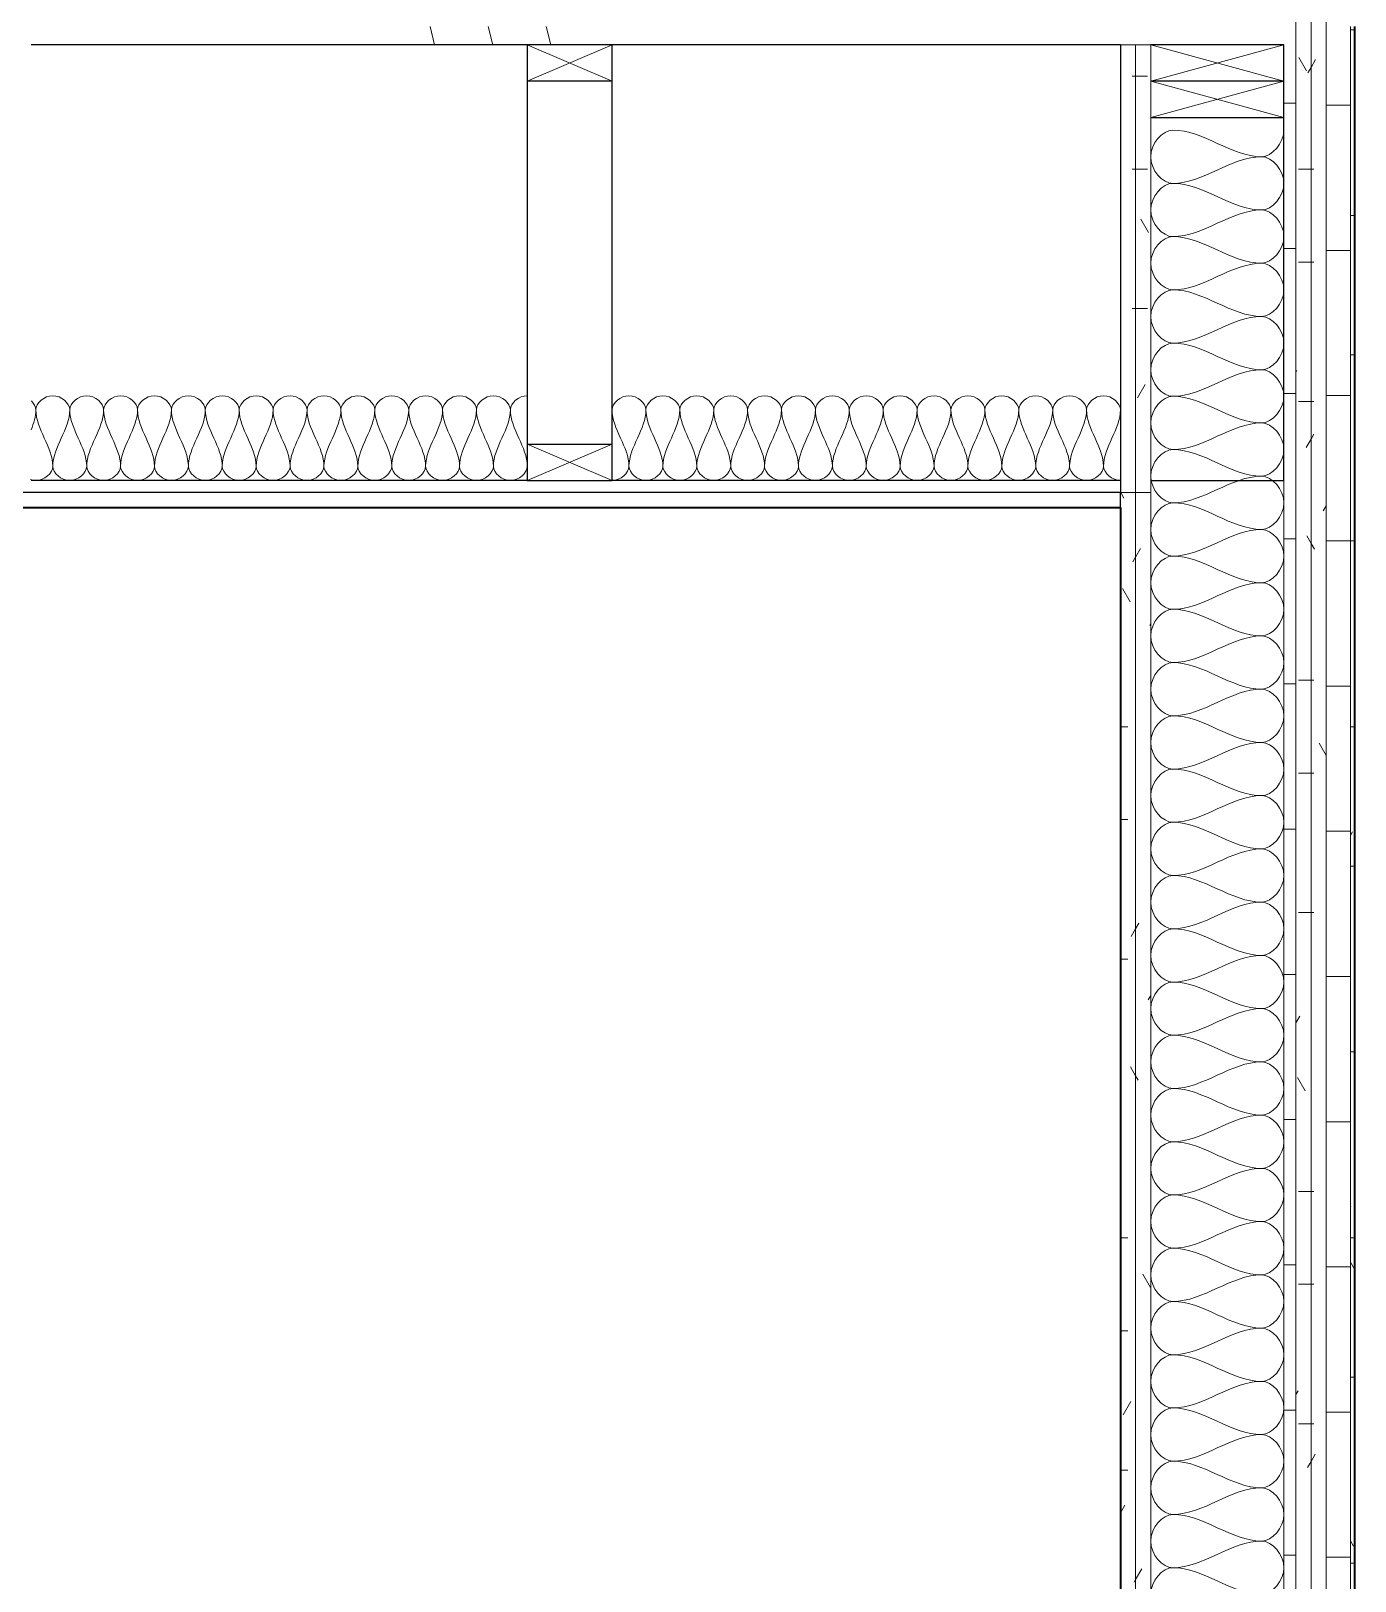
# Model space of a CAD drawing. Header units: inches. Extents: x 6 to 8416, y -388 to 6104.
# Drawn here: x 2957.2 to 3011.9, y 5539.5 to 5603.6 of the extents above; entities that cross this region are included whole.
import ezdxf

# ---------------------------------------------------------------- set-up
doc = ezdxf.new("R2010")
doc.units = ezdxf.units.IN
doc.header["$MEASUREMENT"] = 0
for name, color, linetype, lineweight in [('A-DETL', 90, 'Continuous', 13), ('A-DETL-GENF', 92, 'Continuous', 13), ('A-FLOR', 192, 'Continuous', 18), ('A-FLOR-MCUT', 51, 'Continuous', 25), ('A-FLOR-PATT', 8, 'Continuous', 35), ('A-WALL', 113, 'Continuous', 25), ('A-WALL-PATT', 111, 'Continuous', 35)]:
    doc.layers.add(name, color=color, linetype=linetype, lineweight=lineweight)
pattern_1 = [(0, (2876.84, 3038.5), (0, 60), [60, 0, 0, 0]), (284.036, (2917.643, 3050.5), (59.99915, -180.000494), [12.369, -235.017]), (284.036, (2915.243, 3050.5), (59.99915, -180.000494), [12.369, -235.017]), (284.036, (2912.843, 3050.5), (59.99915, -180.000494), [12.369, -235.017]), (284.036, (2881.643, 3062.5), (59.99915, -180.000494), [12.369, -235.017]), (284.036, (2879.243, 3062.5), (59.99915, -180.000494), [12.369, -235.017]), (284.036, (2876.843, 3062.5), (59.99915, -180.000494), [12.369, -235.017]), (284.036, (2899.643, 3074.5), (59.99915, -180.000494), [12.369, -235.017]), (284.036, (2897.243, 3074.5), (59.99915, -180.000494), [12.369, -235.017]), (284.036, (2894.843, 3074.5), (59.99915, -180.000494), [12.369, -235.017]), (284.036, (2917.643, 3086.5), (59.99915, -180.000494), [12.369, -235.017]), (284.036, (2915.243, 3086.5), (59.99915, -180.000494), [12.369, -235.017]), (284.036, (2912.843, 3086.5), (59.99915, -180.000494), [12.369, -235.017]), (284.036, (2881.643, 3098.5), (59.99915, -180.000494), [12.369, -235.017]), (284.036, (2879.243, 3098.5), (59.99915, -180.000494), [12.369, -235.017]), (284.036, (2876.843, 3098.5), (59.99915, -180.000494), [12.369, -235.017]), (0, (2876.84, 3044.5), (0, 60), [60, 0, 0, 0]), (0, (2876.84, 3050.5), (0, 60), [60, 0, 0, 0]), (0, (2876.84, 3056.5), (0, 60), [60, 0, 0, 0]), (0, (2876.84, 3062.5), (0, 60), [60, 0, 0, 0]), (0, (2876.84, 3068.5), (0, 60), [60, 0, 0, 0]), (0, (2876.84, 3074.5), (0, 60), [60, 0, 0, 0]), (0, (2876.84, 3080.5), (0, 60), [60, 0, 0, 0]), (0, (2876.84, 3086.5), (0, 60), [60, 0, 0, 0]), (0, (2876.84, 3092.5), (0, 60), [60, 0, 0, 0])]
pattern_2 = [(0, (2876.843, 3038.5), (7.68, 1.92), [0.6336, -5.126, 0.6336, -5.126, -30.72]), (0, (2876.843, 3038.5), (7.68, 1.92), [-11.52, 0.6336, -10.886, 0.6336, -5.126, -13.44]), (0, (2876.843, 3038.5), (7.68, 1.92), [-28.8, 0.6336, -3.206, 0.6336, -8.966]), (120, (2879.723, 3039.46), (-5.5027688, 5.6910751), [0.6336, -5.126, 0.6336, -5.126, -30.72]), (120, (2879.723, 3039.46), (-5.5027688, 5.6910751), [-11.52, 0.6336, -10.886, 0.6336, -5.126, -13.44]), (120, (2879.723, 3039.46), (-5.5027688, 5.6910751), [-28.8, 0.6336, -3.206, 0.6336, -8.966]), (240, (2880.683, 3043.3), (-2.1772312, -7.6110751), [0.6336, -5.126, 0.6336, -5.126, -30.72]), (240, (2880.683, 3043.3), (-2.1772312, -7.6110751), [-11.52, 0.6336, -10.886, 0.6336, -5.126, -13.44]), (240, (2880.683, 3043.3), (-2.1772312, -7.6110751), [-28.8, 0.6336, -3.206, 0.6336, -8.966])]
pattern_3 = [(0, (-102.132, 3038.5), (7.68, 1.92), [0.6336, -5.126, 0.6336, -5.126, -30.72]), (0, (-102.132, 3038.5), (7.68, 1.92), [-11.52, 0.6336, -10.886, 0.6336, -5.126, -13.44]), (0, (-102.132, 3038.5), (7.68, 1.92), [-28.8, 0.6336, -3.206, 0.6336, -8.966]), (120, (-99.252, 3039.46), (-5.5027688, 5.6910751), [0.6336, -5.126, 0.6336, -5.126, -30.72]), (120, (-99.252, 3039.46), (-5.5027688, 5.6910751), [-11.52, 0.6336, -10.886, 0.6336, -5.126, -13.44]), (120, (-99.252, 3039.46), (-5.5027688, 5.6910751), [-28.8, 0.6336, -3.206, 0.6336, -8.966]), (240, (-98.292, 3043.3), (-2.1772312, -7.6110751), [0.6336, -5.126, 0.6336, -5.126, -30.72]), (240, (-98.292, 3043.3), (-2.1772312, -7.6110751), [-11.52, 0.6336, -10.886, 0.6336, -5.126, -13.44]), (240, (-98.292, 3043.3), (-2.1772312, -7.6110751), [-28.8, 0.6336, -3.206, 0.6336, -8.966])]

# ---------------------------------------------------------------- blocks, each defined once
blk = doc.blocks.new('06 Nominal Cut Lumber-Section-AM1 - 2x6 Section-9014713-WALL SECTION - GARAGE')
at = {"layer": 'A-DETL-GENF', "lineweight": 25}
for p, q in [((29.939, 5475.125), (24.439, 5475.125)), ((29.939, 5473.625), (29.939, 5475.125))]:
    blk.add_line(p, q, dxfattribs=at)
at = {"layer": 'A-DETL-GENF'}
for p, q in [((24.439, 5475.125), (29.939, 5473.625)), ((24.439, 5473.625), (29.939, 5475.125))]:
    blk.add_line(p, q, dxfattribs=at)
blk = doc.blocks.new('06 Nominal Cut Lumber-Section-AM1 - 2x6 Section-16986702-WALL SECTION - GARAGE')
at = {"layer": 'A-DETL-GENF', "lineweight": 25}
for p, q in [((29.939, 5473.625), (24.439, 5473.625)), ((29.939, 5472.125), (29.939, 5473.625)), ((24.439, 5472.125), (29.939, 5472.125))]:
    blk.add_line(p, q, dxfattribs=at)
at = {"layer": 'A-DETL-GENF'}
for p, q in [((24.439, 5472.125), (29.939, 5473.625)), ((24.439, 5473.625), (29.939, 5472.125))]:
    blk.add_line(p, q, dxfattribs=at)
blk = doc.blocks.new('09 GypsumWallboardTypeX-Section-AM - 5_8_-V99-WALL SECTION - GARAGE')
at = {"layer": 'A-DETL-GENF'}
h = blk.add_hatch(dxfattribs=at)
h.set_pattern_fill('FP_39', color=256, style=0, pattern_type=2)
h.set_pattern_definition(pattern_3)
h.paths.add_polyline_path([(24.439, 5584.5), (24.439, 5603), (23.814, 5603), (23.814, 5584.5)])
for p, q in [((24.439, 5603), (23.814, 5603)), ((24.439, 5584.5), (24.439, 5603)), ((23.814, 5584.5), (24.439, 5584.5))]:
    blk.add_line(p, q, dxfattribs=at)
blk = doc.blocks.new('09 GypsumWallboardTypeX-Section-AM - 5_8_-V100-WALL SECTION - GARAGE')
at = {"layer": 'A-DETL-GENF'}
h = blk.add_hatch(dxfattribs=at)
h.set_pattern_fill('FP_39', color=256, style=0, pattern_type=2)
h.set_pattern_definition(pattern_3)
h.paths.add_polyline_path([(23.814, 5584.5), (23.814, 5603), (23.189, 5603), (23.189, 5584.5)])
at = {"layer": 'A-DETL-GENF', "lineweight": 25}
blk.add_line((23.189, 5603), (23.189, 5584.5), dxfattribs=at)
at = {"layer": 'A-DETL-GENF'}
for p, q in [((23.814, 5603), (23.189, 5603)), ((23.814, 5584.5), (23.814, 5603)), ((23.189, 5584.5), (23.814, 5584.5))]:
    blk.add_line(p, q, dxfattribs=at)
blk = doc.blocks.new('06 Nominal Cut Lumber-Section-AM1 - 2x4 Section-9046868-WALL SECTION - GARAGE')
at = {"layer": 'A-DETL-GENF', "lineweight": 25}
for p, q in [((2.189, 5475.125), (-1.311, 5475.125)), ((-1.311, 5475.125), (-1.311, 5473.625)), ((2.189, 5473.625), (2.189, 5475.125))]:
    blk.add_line(p, q, dxfattribs=at)
at = {"layer": 'A-DETL-GENF'}
for p, q in [((-1.311, 5473.625), (2.189, 5475.125)), ((-1.311, 5475.125), (2.189, 5473.625))]:
    blk.add_line(p, q, dxfattribs=at)
blk = doc.blocks.new('06 Nominal Cut Lumber-Section-AM1 - 2x4 Section-V98-WALL SECTION - GARAGE')
at = {"layer": 'A-DETL-GENF', "lineweight": 25}
for p, q in [((-1.311, 5458.625), (-1.311, 5457.125)), ((2.189, 5457.125), (2.189, 5458.625)), ((-1.311, 5457.125), (2.189, 5457.125))]:
    blk.add_line(p, q, dxfattribs=at)
at = {"layer": 'A-DETL-GENF'}
for p, q in [((-1.311, 5457.125), (2.189, 5458.625)), ((-1.311, 5458.625), (2.189, 5457.125))]:
    blk.add_line(p, q, dxfattribs=at)
blk = doc.blocks.new('06 Nominal Cut Lumber-Top-AM - 4_ W-20150248-WALL SECTION - GARAGE')
at = {"layer": 'A-DETL-GENF', "lineweight": 25}
for p, q in [((2.189, 5473.625), (-1.311, 5473.625)), ((-1.311, 5473.625), (-1.311, 5458.625)), ((2.189, 5458.625), (2.189, 5473.625)), ((-1.311, 5458.625), (2.189, 5458.625))]:
    blk.add_line(p, q, dxfattribs=at)

msp = doc.modelspace()

# ---------------------------------------------------------------- hatches: boundary and pattern name
at = {"layer": 'A-FLOR-PATT', "lineweight": 13}
h = msp.add_hatch(dxfattribs=at)
h.set_pattern_fill('FP_37', color=256, style=0, pattern_type=2)
h.set_pattern_definition(pattern_1)
h.paths.add_polyline_path([(3008.91421903, 5603), (3008.91421903, 5603.75), (2720.90221903, 5603.75), (2720.90221903, 5603), (3004.57021903, 5603)])
at = {"layer": 'A-WALL-PATT', "lineweight": 13}
h = msp.add_hatch(dxfattribs=at)
h.set_pattern_fill('FP_37', color=256, style=0, pattern_type=2)
h.set_pattern_definition(pattern_1)
h.paths.add_polyline_path([(3009.41421903, 5475.875), (3009.41421903, 5603.75), (3008.91421903, 5603.75), (3008.91421903, 5475.875)])
h = msp.add_hatch(dxfattribs=at)
h.set_pattern_fill('FP_39', color=256, style=0, pattern_type=2)
h.set_pattern_definition(pattern_2)
h.paths.add_polyline_path([(3009.41421903, 5475.875), (3010.03921903, 5475.875), (3010.03921903, 5603.75), (3009.41421903, 5603.75), (3009.41421903, 5540.396)])
h = msp.add_hatch(dxfattribs=at)
h.set_pattern_fill('FP_39', color=256, style=0, pattern_type=2)
h.set_pattern_definition(pattern_2)
h.paths.add_polyline_path([(3010.03921903, 5475.875), (3010.66421903, 5475.875), (3010.66421903, 5603.75), (3010.03921903, 5603.75), (3010.03921903, 5540.396)])
h = msp.add_hatch(dxfattribs=at)
h.set_pattern_fill('FP_36', color=256, style=0, pattern_type=2)
h.set_pattern_definition([(0, (2876.843, 3038.5), (0, 6), []), (90, (2876.843, 3038.5), (-6, 4e-16), [])])
h.paths.add_polyline_path([(3010.85171903, 5475.875), (3010.85171903, 5476.625), (3011.66421903, 5476.625), (3011.66421903, 5603.75), (3010.66421903, 5603.75), (3010.66421903, 5475.875)])
h = msp.add_hatch(dxfattribs=at)
h.set_pattern_fill('FP_39', color=256, style=0, pattern_type=2)
h.set_pattern_definition(pattern_2)
h.paths.add_polyline_path([(3011.66421903, 5476.625), (3011.85171903, 5476.625), (3011.85171903, 5603.75), (3011.66421903, 5603.75), (3011.66421903, 5540.396)])
h = msp.add_hatch(dxfattribs=at)
h.set_pattern_fill('FP_39', color=256, style=0, pattern_type=2)
h.set_pattern_definition(pattern_2)
h.paths.add_polyline_path([(3002.16421903, 5476.875), (3002.78921903, 5476.875), (3002.78921903, 5584.5), (3002.16421903, 5584.5), (3002.16421903, 5540.396)])
h = msp.add_hatch(dxfattribs=at)
h.set_pattern_fill('FP_39', color=256, style=0, pattern_type=2)
h.set_pattern_definition(pattern_2)
h.paths.add_polyline_path([(3002.78921903, 5476.125), (3003.41421903, 5476.125), (3003.41421903, 5584.5), (3002.78921903, 5584.5), (3002.78921903, 5476.875)])

# ---------------------------------------------------------------- linework, layer by layer
at = {"layer": 'A-DETL'}
for points in [[(3004.3308857, 5597.275), (3003.89876488, 5597.275), (3002.92967317, 5598.375), (3003.89876488, 5599.475), (3004.3308857, 5599.475)], [(3004.3308857, 5599.475), (3005.59072353, 5599.475), (3006.73771453, 5598.375), (3007.99755236, 5598.375)], [(3007.99755236, 5598.375), (3008.42967317, 5598.375), (3008.91421903, 5598.95645503), (3008.91421903, 5599.475)], [(3007.99755236, 5598.375), (3006.73771453, 5598.375), (3005.59072353, 5597.275), (3004.3308857, 5597.275)], [(3007.99755236, 5596.175), (3008.42967317, 5596.175), (3009.39876488, 5597.275), (3008.42967317, 5598.375), (3007.99755236, 5598.375)], [(3004.3308857, 5595.075), (3003.89876488, 5595.075), (3002.92967317, 5596.175), (3003.89876488, 5597.275), (3004.3308857, 5597.275)], [(3004.3308857, 5597.275), (3005.59072353, 5597.275), (3006.73771453, 5596.175), (3007.99755236, 5596.175)], [(3007.99755236, 5596.175), (3006.73771453, 5596.175), (3005.59072353, 5595.075), (3004.3308857, 5595.075)], [(3007.99755236, 5593.975), (3008.42967317, 5593.975), (3009.39876488, 5595.075), (3008.42967317, 5596.175), (3007.99755236, 5596.175)], [(3004.3308857, 5592.875), (3003.89876488, 5592.875), (3002.92967317, 5593.975), (3003.89876488, 5595.075), (3004.3308857, 5595.075)], [(3004.3308857, 5595.075), (3005.59072353, 5595.075), (3006.73771453, 5593.975), (3007.99755236, 5593.975)], [(3007.99755236, 5593.975), (3006.73771453, 5593.975), (3005.59072353, 5592.875), (3004.3308857, 5592.875)], [(3007.99755236, 5591.775), (3008.42967317, 5591.775), (3009.39876488, 5592.875), (3008.42967317, 5593.975), (3007.99755236, 5593.975)], [(3004.3308857, 5590.675), (3003.89876488, 5590.675), (3002.92967317, 5591.775), (3003.89876488, 5592.875), (3004.3308857, 5592.875)], [(3004.3308857, 5592.875), (3005.59072353, 5592.875), (3006.73771453, 5591.775), (3007.99755236, 5591.775)], [(3007.99755236, 5591.775), (3006.73771453, 5591.775), (3005.59072353, 5590.675), (3004.3308857, 5590.675)], [(3007.99755236, 5589.575), (3008.42967317, 5589.575), (3009.39876488, 5590.675), (3008.42967317, 5591.775), (3007.99755236, 5591.775)], [(3004.3308857, 5588.475), (3003.89876488, 5588.475), (3002.92967317, 5589.575), (3003.89876488, 5590.675), (3004.3308857, 5590.675)], [(3004.3308857, 5590.675), (3005.59072353, 5590.675), (3006.73771453, 5589.575), (3007.99755236, 5589.575)], [(3007.99755236, 5589.575), (3006.73771453, 5589.575), (3005.59072353, 5588.475), (3004.3308857, 5588.475)], [(3007.99755236, 5587.375), (3008.42967317, 5587.375), (3009.39876488, 5588.475), (3008.42967317, 5589.575), (3007.99755236, 5589.575)], [(2957.36421903, 5587.91666667), (2957.36421903, 5588.04237454), (2957.29107617, 5588.17505426), (2957.17822719, 5588.28206119)], [(2958.76421903, 5587.91666667), (2958.76421903, 5588.19165264), (2958.06421903, 5588.80834736), (2957.36421903, 5588.19165264), (2957.36421903, 5587.91666667)], [(2960.16421903, 5587.91666667), (2960.16421903, 5588.19165264), (2959.46421903, 5588.80834736), (2958.76421903, 5588.19165264), (2958.76421903, 5587.91666667)], [(2961.56421903, 5587.91666667), (2961.56421903, 5588.19165264), (2960.86421903, 5588.80834736), (2960.16421903, 5588.19165264), (2960.16421903, 5587.91666667)], [(2962.96421903, 5587.91666667), (2962.96421903, 5588.19165264), (2962.26421903, 5588.80834736), (2961.56421903, 5588.19165264), (2961.56421903, 5587.91666667)], [(2964.36421903, 5587.91666667), (2964.36421903, 5588.19165264), (2963.66421903, 5588.80834736), (2962.96421903, 5588.19165264), (2962.96421903, 5587.91666667)], [(2965.76421903, 5587.91666667), (2965.76421903, 5588.19165264), (2965.06421903, 5588.80834736), (2964.36421903, 5588.19165264), (2964.36421903, 5587.91666667)], [(2967.16421903, 5587.91666667), (2967.16421903, 5588.19165264), (2966.46421903, 5588.80834736), (2965.76421903, 5588.19165264), (2965.76421903, 5587.91666667)], [(2968.56421903, 5587.91666667), (2968.56421903, 5588.19165264), (2967.86421903, 5588.80834736), (2967.16421903, 5588.19165264), (2967.16421903, 5587.91666667)], [(2969.96421903, 5587.91666667), (2969.96421903, 5588.19165264), (2969.26421903, 5588.80834736), (2968.56421903, 5588.19165264), (2968.56421903, 5587.91666667)], [(2971.36421903, 5587.91666667), (2971.36421903, 5588.19165264), (2970.66421903, 5588.80834736), (2969.96421903, 5588.19165264), (2969.96421903, 5587.91666667)], [(2972.76421903, 5587.91666667), (2972.76421903, 5588.19165264), (2972.06421903, 5588.80834736), (2971.36421903, 5588.19165264), (2971.36421903, 5587.91666667)], [(2974.16421903, 5587.91666667), (2974.16421903, 5588.19165264), (2973.46421903, 5588.80834736), (2972.76421903, 5588.19165264), (2972.76421903, 5587.91666667)], [(2975.56421903, 5587.91666667), (2975.56421903, 5588.19165264), (2974.86421903, 5588.80834736), (2974.16421903, 5588.19165264), (2974.16421903, 5587.91666667)], [(2976.96421903, 5587.91666667), (2976.96421903, 5588.19165264), (2976.26421903, 5588.80834736), (2975.56421903, 5588.19165264), (2975.56421903, 5587.91666667)], [(2977.66421903, 5588.5), (2977.31421903, 5588.5), (2976.96421903, 5588.19165264), (2976.96421903, 5587.91666667)], [(2982.56421903, 5587.91666667), (2982.56421903, 5588.19165264), (2981.86421903, 5588.80834736), (2981.16421903, 5588.19165264), (2981.16421903, 5587.91666667)], [(2983.96421903, 5587.91666667), (2983.96421903, 5588.19165264), (2983.26421903, 5588.80834736), (2982.56421903, 5588.19165264), (2982.56421903, 5587.91666667)], [(2985.36421903, 5587.91666667), (2985.36421903, 5588.19165264), (2984.66421903, 5588.80834736), (2983.96421903, 5588.19165264), (2983.96421903, 5587.91666667)], [(2986.76421903, 5587.91666667), (2986.76421903, 5588.19165264), (2986.06421903, 5588.80834736), (2985.36421903, 5588.19165264), (2985.36421903, 5587.91666667)], [(2988.16421903, 5587.91666667), (2988.16421903, 5588.19165264), (2987.46421903, 5588.80834736), (2986.76421903, 5588.19165264), (2986.76421903, 5587.91666667)], [(2989.56421903, 5587.91666667), (2989.56421903, 5588.19165264), (2988.86421903, 5588.80834736), (2988.16421903, 5588.19165264), (2988.16421903, 5587.91666667)], [(2990.96421903, 5587.91666667), (2990.96421903, 5588.19165264), (2990.26421903, 5588.80834736), (2989.56421903, 5588.19165264), (2989.56421903, 5587.91666667)], [(2992.36421903, 5587.91666667), (2992.36421903, 5588.19165264), (2991.66421903, 5588.80834736), (2990.96421903, 5588.19165264), (2990.96421903, 5587.91666667)], [(2993.76421903, 5587.91666667), (2993.76421903, 5588.19165264), (2993.06421903, 5588.80834736), (2992.36421903, 5588.19165264), (2992.36421903, 5587.91666667)], [(2995.16421903, 5587.91666667), (2995.16421903, 5588.19165264), (2994.46421903, 5588.80834736), (2993.76421903, 5588.19165264), (2993.76421903, 5587.91666667)], [(2996.56421903, 5587.91666667), (2996.56421903, 5588.19165264), (2995.86421903, 5588.80834736), (2995.16421903, 5588.19165264), (2995.16421903, 5587.91666667)], [(2997.96421903, 5587.91666667), (2997.96421903, 5588.19165264), (2997.26421903, 5588.80834736), (2996.56421903, 5588.19165264), (2996.56421903, 5587.91666667)], [(2999.36421903, 5587.91666667), (2999.36421903, 5588.19165264), (2998.66421903, 5588.80834736), (2997.96421903, 5588.19165264), (2997.96421903, 5587.91666667)], [(3000.76421903, 5587.91666667), (3000.76421903, 5588.19165264), (3000.06421903, 5588.80834736), (2999.36421903, 5588.19165264), (2999.36421903, 5587.91666667)], [(3002.16421903, 5587.91666667), (3002.16421903, 5588.19165264), (3001.46421903, 5588.80834736), (3000.76421903, 5588.19165264), (3000.76421903, 5587.91666667)], [(3004.3308857, 5586.275), (3003.89876488, 5586.275), (3002.92967317, 5587.375), (3003.89876488, 5588.475), (3004.3308857, 5588.475)], [(3004.3308857, 5588.475), (3005.59072353, 5588.475), (3006.73771453, 5587.375), (3007.99755236, 5587.375)], [(2957.16541732, 5587.09129608), (2957.27765943, 5587.36170314), (2957.36421903, 5587.63474491), (2957.36421903, 5587.91666667)], [(2957.36421903, 5587.91666667), (2957.36421903, 5587.11495168), (2958.06421903, 5586.38504832), (2958.06421903, 5585.58333333)], [(2958.06421903, 5585.58333333), (2958.06421903, 5586.38504832), (2958.76421903, 5587.11495168), (2958.76421903, 5587.91666667)], [(2958.76421903, 5587.91666667), (2958.76421903, 5587.11495168), (2959.46421903, 5586.38504832), (2959.46421903, 5585.58333333)], [(2959.46421903, 5585.58333333), (2959.46421903, 5586.38504832), (2960.16421903, 5587.11495168), (2960.16421903, 5587.91666667)], [(2960.16421903, 5587.91666667), (2960.16421903, 5587.11495168), (2960.86421903, 5586.38504832), (2960.86421903, 5585.58333333)], [(2960.86421903, 5585.58333333), (2960.86421903, 5586.38504832), (2961.56421903, 5587.11495168), (2961.56421903, 5587.91666667)], [(2961.56421903, 5587.91666667), (2961.56421903, 5587.11495168), (2962.26421903, 5586.38504832), (2962.26421903, 5585.58333333)], [(2962.26421903, 5585.58333333), (2962.26421903, 5586.38504832), (2962.96421903, 5587.11495168), (2962.96421903, 5587.91666667)], [(2962.96421903, 5587.91666667), (2962.96421903, 5587.11495168), (2963.66421903, 5586.38504832), (2963.66421903, 5585.58333333)], [(2963.66421903, 5585.58333333), (2963.66421903, 5586.38504832), (2964.36421903, 5587.11495168), (2964.36421903, 5587.91666667)], [(2964.36421903, 5587.91666667), (2964.36421903, 5587.11495168), (2965.06421903, 5586.38504832), (2965.06421903, 5585.58333333)], [(2965.06421903, 5585.58333333), (2965.06421903, 5586.38504832), (2965.76421903, 5587.11495168), (2965.76421903, 5587.91666667)], [(2965.76421903, 5587.91666667), (2965.76421903, 5587.11495168), (2966.46421903, 5586.38504832), (2966.46421903, 5585.58333333)], [(2966.46421903, 5585.58333333), (2966.46421903, 5586.38504832), (2967.16421903, 5587.11495168), (2967.16421903, 5587.91666667)], [(2967.16421903, 5587.91666667), (2967.16421903, 5587.11495168), (2967.86421903, 5586.38504832), (2967.86421903, 5585.58333333)], [(2967.86421903, 5585.58333333), (2967.86421903, 5586.38504832), (2968.56421903, 5587.11495168), (2968.56421903, 5587.91666667)], [(2968.56421903, 5587.91666667), (2968.56421903, 5587.11495168), (2969.26421903, 5586.38504832), (2969.26421903, 5585.58333333)], [(2969.26421903, 5585.58333333), (2969.26421903, 5586.38504832), (2969.96421903, 5587.11495168), (2969.96421903, 5587.91666667)], [(2969.96421903, 5587.91666667), (2969.96421903, 5587.11495168), (2970.66421903, 5586.38504832), (2970.66421903, 5585.58333333)], [(2970.66421903, 5585.58333333), (2970.66421903, 5586.38504832), (2971.36421903, 5587.11495168), (2971.36421903, 5587.91666667)], [(2971.36421903, 5587.91666667), (2971.36421903, 5587.11495168), (2972.06421903, 5586.38504832), (2972.06421903, 5585.58333333)], [(2972.06421903, 5585.58333333), (2972.06421903, 5586.38504832), (2972.76421903, 5587.11495168), (2972.76421903, 5587.91666667)], [(2972.76421903, 5587.91666667), (2972.76421903, 5587.11495168), (2973.46421903, 5586.38504832), (2973.46421903, 5585.58333333)], [(2973.46421903, 5585.58333333), (2973.46421903, 5586.38504832), (2974.16421903, 5587.11495168), (2974.16421903, 5587.91666667)], [(2974.16421903, 5587.91666667), (2974.16421903, 5587.11495168), (2974.86421903, 5586.38504832), (2974.86421903, 5585.58333333)], [(2974.86421903, 5585.58333333), (2974.86421903, 5586.38504832), (2975.56421903, 5587.11495168), (2975.56421903, 5587.91666667)], [(2975.56421903, 5587.91666667), (2975.56421903, 5587.11495168), (2976.26421903, 5586.38504832), (2976.26421903, 5585.58333333)], [(2976.26421903, 5585.58333333), (2976.26421903, 5586.38504832), (2976.96421903, 5587.11495168), (2976.96421903, 5587.91666667)], [(2976.96421903, 5587.91666667), (2976.96421903, 5587.11495168), (2977.66421903, 5586.38504832), (2977.66421903, 5585.58333333)], [(2981.16421903, 5587.91666667), (2981.16421903, 5587.11495168), (2981.86421903, 5586.38504832), (2981.86421903, 5585.58333333)], [(2981.86421903, 5585.58333333), (2981.86421903, 5586.38504832), (2982.56421903, 5587.11495168), (2982.56421903, 5587.91666667)], [(2982.56421903, 5587.91666667), (2982.56421903, 5587.11495168), (2983.26421903, 5586.38504832), (2983.26421903, 5585.58333333)], [(2983.26421903, 5585.58333333), (2983.26421903, 5586.38504832), (2983.96421903, 5587.11495168), (2983.96421903, 5587.91666667)], [(2983.96421903, 5587.91666667), (2983.96421903, 5587.11495168), (2984.66421903, 5586.38504832), (2984.66421903, 5585.58333333)], [(2984.66421903, 5585.58333333), (2984.66421903, 5586.38504832), (2985.36421903, 5587.11495168), (2985.36421903, 5587.91666667)], [(2985.36421903, 5587.91666667), (2985.36421903, 5587.11495168), (2986.06421903, 5586.38504832), (2986.06421903, 5585.58333333)], [(2986.06421903, 5585.58333333), (2986.06421903, 5586.38504832), (2986.76421903, 5587.11495168), (2986.76421903, 5587.91666667)], [(2986.76421903, 5587.91666667), (2986.76421903, 5587.11495168), (2987.46421903, 5586.38504832), (2987.46421903, 5585.58333333)], [(2987.46421903, 5585.58333333), (2987.46421903, 5586.38504832), (2988.16421903, 5587.11495168), (2988.16421903, 5587.91666667)], [(2988.16421903, 5587.91666667), (2988.16421903, 5587.11495168), (2988.86421903, 5586.38504832), (2988.86421903, 5585.58333333)], [(2988.86421903, 5585.58333333), (2988.86421903, 5586.38504832), (2989.56421903, 5587.11495168), (2989.56421903, 5587.91666667)], [(2989.56421903, 5587.91666667), (2989.56421903, 5587.11495168), (2990.26421903, 5586.38504832), (2990.26421903, 5585.58333333)], [(2990.26421903, 5585.58333333), (2990.26421903, 5586.38504832), (2990.96421903, 5587.11495168), (2990.96421903, 5587.91666667)], [(2990.96421903, 5587.91666667), (2990.96421903, 5587.11495168), (2991.66421903, 5586.38504832), (2991.66421903, 5585.58333333)], [(2991.66421903, 5585.58333333), (2991.66421903, 5586.38504832), (2992.36421903, 5587.11495168), (2992.36421903, 5587.91666667)], [(2992.36421903, 5587.91666667), (2992.36421903, 5587.11495168), (2993.06421903, 5586.38504832), (2993.06421903, 5585.58333333)], [(2993.06421903, 5585.58333333), (2993.06421903, 5586.38504832), (2993.76421903, 5587.11495168), (2993.76421903, 5587.91666667)], [(2993.76421903, 5587.91666667), (2993.76421903, 5587.11495168), (2994.46421903, 5586.38504832), (2994.46421903, 5585.58333333)], [(2994.46421903, 5585.58333333), (2994.46421903, 5586.38504832), (2995.16421903, 5587.11495168), (2995.16421903, 5587.91666667)], [(2995.16421903, 5587.91666667), (2995.16421903, 5587.11495168), (2995.86421903, 5586.38504832), (2995.86421903, 5585.58333333)], [(2995.86421903, 5585.58333333), (2995.86421903, 5586.38504832), (2996.56421903, 5587.11495168), (2996.56421903, 5587.91666667)], [(2996.56421903, 5587.91666667), (2996.56421903, 5587.11495168), (2997.26421903, 5586.38504832), (2997.26421903, 5585.58333333)], [(2997.26421903, 5585.58333333), (2997.26421903, 5586.38504832), (2997.96421903, 5587.11495168), (2997.96421903, 5587.91666667)], [(2997.96421903, 5587.91666667), (2997.96421903, 5587.11495168), (2998.66421903, 5586.38504832), (2998.66421903, 5585.58333333)], [(2998.66421903, 5585.58333333), (2998.66421903, 5586.38504832), (2999.36421903, 5587.11495168), (2999.36421903, 5587.91666667)], [(2999.36421903, 5587.91666667), (2999.36421903, 5587.11495168), (3000.06421903, 5586.38504832), (3000.06421903, 5585.58333333)], [(3000.06421903, 5585.58333333), (3000.06421903, 5586.38504832), (3000.76421903, 5587.11495168), (3000.76421903, 5587.91666667)], [(3000.76421903, 5587.91666667), (3000.76421903, 5587.11495168), (3001.46421903, 5586.38504832), (3001.46421903, 5585.58333333)], [(3001.46421903, 5585.58333333), (3001.46421903, 5586.38504832), (3002.16421903, 5587.11495168), (3002.16421903, 5587.91666667)], [(3007.99755236, 5587.375), (3006.73771453, 5587.375), (3005.59072353, 5586.275), (3004.3308857, 5586.275)], [(3007.99755236, 5585.175), (3008.42967317, 5585.175), (3009.39876488, 5586.275), (3008.42967317, 5587.375), (3007.99755236, 5587.375)], [(3004.3308857, 5584.075), (3003.89876488, 5584.075), (3002.92967317, 5585.175), (3003.89876488, 5586.275), (3004.3308857, 5586.275)], [(3004.3308857, 5586.275), (3005.59072353, 5586.275), (3006.73771453, 5585.175), (3007.99755236, 5585.175)], [(2959.46421903, 5585.58333333), (2959.46421903, 5585.30834736), (2958.76421903, 5584.69165264), (2958.06421903, 5585.30834736), (2958.06421903, 5585.58333333)], [(2960.86421903, 5585.58333333), (2960.86421903, 5585.30834736), (2960.16421903, 5584.69165264), (2959.46421903, 5585.30834736), (2959.46421903, 5585.58333333)], [(2962.26421903, 5585.58333333), (2962.26421903, 5585.30834736), (2961.56421903, 5584.69165264), (2960.86421903, 5585.30834736), (2960.86421903, 5585.58333333)], [(2963.66421903, 5585.58333333), (2963.66421903, 5585.30834736), (2962.96421903, 5584.69165264), (2962.26421903, 5585.30834736), (2962.26421903, 5585.58333333)], [(2965.06421903, 5585.58333333), (2965.06421903, 5585.30834736), (2964.36421903, 5584.69165264), (2963.66421903, 5585.30834736), (2963.66421903, 5585.58333333)], [(2966.46421903, 5585.58333333), (2966.46421903, 5585.30834736), (2965.76421903, 5584.69165264), (2965.06421903, 5585.30834736), (2965.06421903, 5585.58333333)], [(2967.86421903, 5585.58333333), (2967.86421903, 5585.30834736), (2967.16421903, 5584.69165264), (2966.46421903, 5585.30834736), (2966.46421903, 5585.58333333)], [(2969.26421903, 5585.58333333), (2969.26421903, 5585.30834736), (2968.56421903, 5584.69165264), (2967.86421903, 5585.30834736), (2967.86421903, 5585.58333333)], [(2970.66421903, 5585.58333333), (2970.66421903, 5585.30834736), (2969.96421903, 5584.69165264), (2969.26421903, 5585.30834736), (2969.26421903, 5585.58333333)], [(2972.06421903, 5585.58333333), (2972.06421903, 5585.30834736), (2971.36421903, 5584.69165264), (2970.66421903, 5585.30834736), (2970.66421903, 5585.58333333)], [(2973.46421903, 5585.58333333), (2973.46421903, 5585.30834736), (2972.76421903, 5584.69165264), (2972.06421903, 5585.30834736), (2972.06421903, 5585.58333333)], [(2974.86421903, 5585.58333333), (2974.86421903, 5585.30834736), (2974.16421903, 5584.69165264), (2973.46421903, 5585.30834736), (2973.46421903, 5585.58333333)], [(2976.26421903, 5585.58333333), (2976.26421903, 5585.30834736), (2975.56421903, 5584.69165264), (2974.86421903, 5585.30834736), (2974.86421903, 5585.58333333)], [(2977.66421903, 5585.58333333), (2977.66421903, 5585.30834736), (2976.96421903, 5584.69165264), (2976.26421903, 5585.30834736), (2976.26421903, 5585.58333333)], [(2981.86421903, 5585.58333333), (2981.86421903, 5585.30834736), (2981.51421903, 5585), (2981.16421903, 5585)], [(2983.26421903, 5585.58333333), (2983.26421903, 5585.30834736), (2982.56421903, 5584.69165264), (2981.86421903, 5585.30834736), (2981.86421903, 5585.58333333)], [(2984.66421903, 5585.58333333), (2984.66421903, 5585.30834736), (2983.96421903, 5584.69165264), (2983.26421903, 5585.30834736), (2983.26421903, 5585.58333333)], [(2986.06421903, 5585.58333333), (2986.06421903, 5585.30834736), (2985.36421903, 5584.69165264), (2984.66421903, 5585.30834736), (2984.66421903, 5585.58333333)], [(2987.46421903, 5585.58333333), (2987.46421903, 5585.30834736), (2986.76421903, 5584.69165264), (2986.06421903, 5585.30834736), (2986.06421903, 5585.58333333)], [(2988.86421903, 5585.58333333), (2988.86421903, 5585.30834736), (2988.16421903, 5584.69165264), (2987.46421903, 5585.30834736), (2987.46421903, 5585.58333333)], [(2990.26421903, 5585.58333333), (2990.26421903, 5585.30834736), (2989.56421903, 5584.69165264), (2988.86421903, 5585.30834736), (2988.86421903, 5585.58333333)], [(2991.66421903, 5585.58333333), (2991.66421903, 5585.30834736), (2990.96421903, 5584.69165264), (2990.26421903, 5585.30834736), (2990.26421903, 5585.58333333)], [(2993.06421903, 5585.58333333), (2993.06421903, 5585.30834736), (2992.36421903, 5584.69165264), (2991.66421903, 5585.30834736), (2991.66421903, 5585.58333333)], [(2994.46421903, 5585.58333333), (2994.46421903, 5585.30834736), (2993.76421903, 5584.69165264), (2993.06421903, 5585.30834736), (2993.06421903, 5585.58333333)], [(2995.86421903, 5585.58333333), (2995.86421903, 5585.30834736), (2995.16421903, 5584.69165264), (2994.46421903, 5585.30834736), (2994.46421903, 5585.58333333)], [(2997.26421903, 5585.58333333), (2997.26421903, 5585.30834736), (2996.56421903, 5584.69165264), (2995.86421903, 5585.30834736), (2995.86421903, 5585.58333333)], [(2998.66421903, 5585.58333333), (2998.66421903, 5585.30834736), (2997.96421903, 5584.69165264), (2997.26421903, 5585.30834736), (2997.26421903, 5585.58333333)], [(3000.06421903, 5585.58333333), (3000.06421903, 5585.30834736), (2999.36421903, 5584.69165264), (2998.66421903, 5585.30834736), (2998.66421903, 5585.58333333)], [(3001.46421903, 5585.58333333), (3001.46421903, 5585.30834736), (3000.76421903, 5584.69165264), (3000.06421903, 5585.30834736), (3000.06421903, 5585.58333333)], [(3002.16421903, 5585), (3001.83423586, 5585), (3001.46421903, 5585.30834736), (3001.46421903, 5585.58333333)], [(3007.99755236, 5585.175), (3006.73771453, 5585.175), (3005.59072353, 5584.075), (3004.3308857, 5584.075)], [(3007.99755236, 5582.975), (3008.42967317, 5582.975), (3009.39876488, 5584.075), (3008.42967317, 5585.175), (3007.99755236, 5585.175)], [(3004.3308857, 5581.875), (3003.89876488, 5581.875), (3002.92967317, 5582.975), (3003.89876488, 5584.075), (3004.3308857, 5584.075)], [(3004.3308857, 5584.075), (3005.59072353, 5584.075), (3006.73771453, 5582.975), (3007.99755236, 5582.975)], [(3007.99755236, 5582.975), (3006.73771453, 5582.975), (3005.59072353, 5581.875), (3004.3308857, 5581.875)], [(3007.99755236, 5580.775), (3008.42967317, 5580.775), (3009.39876488, 5581.875), (3008.42967317, 5582.975), (3007.99755236, 5582.975)], [(3004.3308857, 5579.675), (3003.89876488, 5579.675), (3002.92967317, 5580.775), (3003.89876488, 5581.875), (3004.3308857, 5581.875)], [(3004.3308857, 5581.875), (3005.59072353, 5581.875), (3006.73771453, 5580.775), (3007.99755236, 5580.775)], [(3007.99755236, 5580.775), (3006.73771453, 5580.775), (3005.59072353, 5579.675), (3004.3308857, 5579.675)], [(3007.99755236, 5578.575), (3008.42967317, 5578.575), (3009.39876488, 5579.675), (3008.42967317, 5580.775), (3007.99755236, 5580.775)], [(3004.3308857, 5577.475), (3003.89876488, 5577.475), (3002.92967317, 5578.575), (3003.89876488, 5579.675), (3004.3308857, 5579.675)], [(3004.3308857, 5579.675), (3005.59072353, 5579.675), (3006.73771453, 5578.575), (3007.99755236, 5578.575)], [(3007.99755236, 5578.575), (3006.73771453, 5578.575), (3005.59072353, 5577.475), (3004.3308857, 5577.475)], [(3007.99755236, 5576.375), (3008.42967317, 5576.375), (3009.39876488, 5577.475), (3008.42967317, 5578.575), (3007.99755236, 5578.575)], [(3004.3308857, 5575.275), (3003.89876488, 5575.275), (3002.92967317, 5576.375), (3003.89876488, 5577.475), (3004.3308857, 5577.475)], [(3004.3308857, 5577.475), (3005.59072353, 5577.475), (3006.73771453, 5576.375), (3007.99755236, 5576.375)], [(3007.99755236, 5576.375), (3006.73771453, 5576.375), (3005.59072353, 5575.275), (3004.3308857, 5575.275)], [(3007.99755236, 5574.175), (3008.42967317, 5574.175), (3009.39876488, 5575.275), (3008.42967317, 5576.375), (3007.99755236, 5576.375)], [(3004.3308857, 5573.075), (3003.89876488, 5573.075), (3002.92967317, 5574.175), (3003.89876488, 5575.275), (3004.3308857, 5575.275)], [(3004.3308857, 5575.275), (3005.59072353, 5575.275), (3006.73771453, 5574.175), (3007.99755236, 5574.175)], [(3007.99755236, 5574.175), (3006.73771453, 5574.175), (3005.59072353, 5573.075), (3004.3308857, 5573.075)], [(3007.99755236, 5571.975), (3008.42967317, 5571.975), (3009.39876488, 5573.075), (3008.42967317, 5574.175), (3007.99755236, 5574.175)], [(3004.3308857, 5570.875), (3003.89876488, 5570.875), (3002.92967317, 5571.975), (3003.89876488, 5573.075), (3004.3308857, 5573.075)], [(3004.3308857, 5573.075), (3005.59072353, 5573.075), (3006.73771453, 5571.975), (3007.99755236, 5571.975)], [(3007.99755236, 5571.975), (3006.73771453, 5571.975), (3005.59072353, 5570.875), (3004.3308857, 5570.875)], [(3007.99755236, 5569.775), (3008.42967317, 5569.775), (3009.39876488, 5570.875), (3008.42967317, 5571.975), (3007.99755236, 5571.975)], [(3004.3308857, 5568.675), (3003.89876488, 5568.675), (3002.92967317, 5569.775), (3003.89876488, 5570.875), (3004.3308857, 5570.875)], [(3004.3308857, 5570.875), (3005.59072353, 5570.875), (3006.73771453, 5569.775), (3007.99755236, 5569.775)], [(3007.99755236, 5569.775), (3006.73771453, 5569.775), (3005.59072353, 5568.675), (3004.3308857, 5568.675)], [(3007.99755236, 5567.575), (3008.42967317, 5567.575), (3009.39876488, 5568.675), (3008.42967317, 5569.775), (3007.99755236, 5569.775)], [(3004.3308857, 5566.475), (3003.89876488, 5566.475), (3002.92967317, 5567.575), (3003.89876488, 5568.675), (3004.3308857, 5568.675)], [(3004.3308857, 5568.675), (3005.59072353, 5568.675), (3006.73771453, 5567.575), (3007.99755236, 5567.575)], [(3007.99755236, 5567.575), (3006.73771453, 5567.575), (3005.59072353, 5566.475), (3004.3308857, 5566.475)], [(3007.99755236, 5565.375), (3008.42967317, 5565.375), (3009.39876488, 5566.475), (3008.42967317, 5567.575), (3007.99755236, 5567.575)], [(3004.3308857, 5564.275), (3003.89876488, 5564.275), (3002.92967317, 5565.375), (3003.89876488, 5566.475), (3004.3308857, 5566.475)], [(3004.3308857, 5566.475), (3005.59072353, 5566.475), (3006.73771453, 5565.375), (3007.99755236, 5565.375)], [(3007.99755236, 5565.375), (3006.73771453, 5565.375), (3005.59072353, 5564.275), (3004.3308857, 5564.275)], [(3007.99755236, 5563.175), (3008.42967317, 5563.175), (3009.39876488, 5564.275), (3008.42967317, 5565.375), (3007.99755236, 5565.375)], [(3004.3308857, 5562.075), (3003.89876488, 5562.075), (3002.92967317, 5563.175), (3003.89876488, 5564.275), (3004.3308857, 5564.275)], [(3004.3308857, 5564.275), (3005.59072353, 5564.275), (3006.73771453, 5563.175), (3007.99755236, 5563.175)], [(3007.99755236, 5563.175), (3006.73771453, 5563.175), (3005.59072353, 5562.075), (3004.3308857, 5562.075)], [(3007.99755236, 5560.975), (3008.42967317, 5560.975), (3009.39876488, 5562.075), (3008.42967317, 5563.175), (3007.99755236, 5563.175)], [(3004.3308857, 5559.875), (3003.89876488, 5559.875), (3002.92967317, 5560.975), (3003.89876488, 5562.075), (3004.3308857, 5562.075)], [(3004.3308857, 5562.075), (3005.59072353, 5562.075), (3006.73771453, 5560.975), (3007.99755236, 5560.975)], [(3007.99755236, 5560.975), (3006.73771453, 5560.975), (3005.59072353, 5559.875), (3004.3308857, 5559.875)], [(3007.99755236, 5558.775), (3008.42967317, 5558.775), (3009.39876488, 5559.875), (3008.42967317, 5560.975), (3007.99755236, 5560.975)], [(3004.3308857, 5557.675), (3003.89876488, 5557.675), (3002.92967317, 5558.775), (3003.89876488, 5559.875), (3004.3308857, 5559.875)], [(3004.3308857, 5559.875), (3005.59072353, 5559.875), (3006.73771453, 5558.775), (3007.99755236, 5558.775)], [(3007.99755236, 5558.775), (3006.73771453, 5558.775), (3005.59072353, 5557.675), (3004.3308857, 5557.675)], [(3007.99755236, 5556.575), (3008.42967317, 5556.575), (3009.39876488, 5557.675), (3008.42967317, 5558.775), (3007.99755236, 5558.775)], [(3004.3308857, 5555.475), (3003.89876488, 5555.475), (3002.92967317, 5556.575), (3003.89876488, 5557.675), (3004.3308857, 5557.675)], [(3004.3308857, 5557.675), (3005.59072353, 5557.675), (3006.73771453, 5556.575), (3007.99755236, 5556.575)], [(3007.99755236, 5556.575), (3006.73771453, 5556.575), (3005.59072353, 5555.475), (3004.3308857, 5555.475)], [(3007.99755236, 5554.375), (3008.42967317, 5554.375), (3009.39876488, 5555.475), (3008.42967317, 5556.575), (3007.99755236, 5556.575)], [(3004.3308857, 5553.275), (3003.89876488, 5553.275), (3002.92967317, 5554.375), (3003.89876488, 5555.475), (3004.3308857, 5555.475)], [(3004.3308857, 5555.475), (3005.59072353, 5555.475), (3006.73771453, 5554.375), (3007.99755236, 5554.375)], [(3007.99755236, 5554.375), (3006.73771453, 5554.375), (3005.59072353, 5553.275), (3004.3308857, 5553.275)], [(3007.99755236, 5552.175), (3008.42967317, 5552.175), (3009.39876488, 5553.275), (3008.42967317, 5554.375), (3007.99755236, 5554.375)], [(3004.3308857, 5551.075), (3003.89876488, 5551.075), (3002.92967317, 5552.175), (3003.89876488, 5553.275), (3004.3308857, 5553.275)], [(3004.3308857, 5553.275), (3005.59072353, 5553.275), (3006.73771453, 5552.175), (3007.99755236, 5552.175)], [(3007.99755236, 5552.175), (3006.73771453, 5552.175), (3005.59072353, 5551.075), (3004.3308857, 5551.075)], [(3007.99755236, 5549.975), (3008.42967317, 5549.975), (3009.39876488, 5551.075), (3008.42967317, 5552.175), (3007.99755236, 5552.175)], [(3004.3308857, 5548.875), (3003.89876488, 5548.875), (3002.92967317, 5549.975), (3003.89876488, 5551.075), (3004.3308857, 5551.075)], [(3004.3308857, 5551.075), (3005.59072353, 5551.075), (3006.73771453, 5549.975), (3007.99755236, 5549.975)], [(3007.99755236, 5549.975), (3006.73771453, 5549.975), (3005.59072353, 5548.875), (3004.3308857, 5548.875)], [(3007.99755236, 5547.775), (3008.42967317, 5547.775), (3009.39876488, 5548.875), (3008.42967317, 5549.975), (3007.99755236, 5549.975)], [(3004.3308857, 5546.675), (3003.89876488, 5546.675), (3002.92967317, 5547.775), (3003.89876488, 5548.875), (3004.3308857, 5548.875)], [(3004.3308857, 5548.875), (3005.59072353, 5548.875), (3006.73771453, 5547.775), (3007.99755236, 5547.775)], [(3007.99755236, 5547.775), (3006.73771453, 5547.775), (3005.59072353, 5546.675), (3004.3308857, 5546.675)], [(3007.99755236, 5545.575), (3008.42967317, 5545.575), (3009.39876488, 5546.675), (3008.42967317, 5547.775), (3007.99755236, 5547.775)], [(3004.3308857, 5544.475), (3003.89876488, 5544.475), (3002.92967317, 5545.575), (3003.89876488, 5546.675), (3004.3308857, 5546.675)], [(3004.3308857, 5546.675), (3005.59072353, 5546.675), (3006.73771453, 5545.575), (3007.99755236, 5545.575)], [(3007.99755236, 5545.575), (3006.73771453, 5545.575), (3005.59072353, 5544.475), (3004.3308857, 5544.475)], [(3007.99755236, 5543.375), (3008.42967317, 5543.375), (3009.39876488, 5544.475), (3008.42967317, 5545.575), (3007.99755236, 5545.575)], [(3004.3308857, 5542.275), (3003.89876488, 5542.275), (3002.92967317, 5543.375), (3003.89876488, 5544.475), (3004.3308857, 5544.475)], [(3004.3308857, 5544.475), (3005.59072353, 5544.475), (3006.73771453, 5543.375), (3007.99755236, 5543.375)], [(3007.99755236, 5543.375), (3006.73771453, 5543.375), (3005.59072353, 5542.275), (3004.3308857, 5542.275)], [(3007.99755236, 5541.175), (3008.42967317, 5541.175), (3009.39876488, 5542.275), (3008.42967317, 5543.375), (3007.99755236, 5543.375)], [(3004.3308857, 5540.075), (3003.89876488, 5540.075), (3002.92967317, 5541.175), (3003.89876488, 5542.275), (3004.3308857, 5542.275)], [(3004.3308857, 5542.275), (3005.59072353, 5542.275), (3006.73771453, 5541.175), (3007.99755236, 5541.175)], [(3007.99755236, 5541.175), (3006.73771453, 5541.175), (3005.59072353, 5540.075), (3004.3308857, 5540.075)], [(3007.99755236, 5538.975), (3008.42967317, 5538.975), (3009.39876488, 5540.075), (3008.42967317, 5541.175), (3007.99755236, 5541.175)], [(3004.3308857, 5537.875), (3003.89876488, 5537.875), (3002.92967317, 5538.975), (3003.89876488, 5540.075), (3004.3308857, 5540.075)], [(3004.3308857, 5540.075), (3005.59072353, 5540.075), (3006.73771453, 5538.975), (3007.99755236, 5538.975)]]:
    msp.add_open_spline(points, degree=3, dxfattribs=at)
msp.add_open_spline([(2958.06421903, 5585.58333333), (2958.06421903, 5585.30834736), (2957.64149176, 5584.93592782), (2957.21876448, 5585.0133137), (2957.1491774, 5585.0368753)], degree=3, knots=[0, 0, 0, 0, 1.4142135624, 1.7080761208, 1.7080761208, 1.7080761208, 1.7080761208], dxfattribs=at)
at = {"layer": 'A-FLOR', "lineweight": 35}
msp.add_line((2720.90221903, 5583.875), (3002.16421903, 5583.875), dxfattribs=at)
at = {"layer": 'A-FLOR-MCUT'}
for p, q in [((2977.66421903, 5603), (2957.16421903, 5603)), ((3002.16421903, 5603), (2981.16421903, 5603)), ((3008.91421903, 5585), (3008.91421903, 5600)), ((2977.66421903, 5585), (2957.16421903, 5585)), ((3002.16421903, 5585), (2981.16421903, 5585)), ((3003.41421903, 5585), (3008.91421903, 5585)), ((3002.16421903, 5584.5), (2720.90221903, 5584.5)), ((3002.16421903, 5583.875), (3002.16421903, 5584.5))]:
    msp.add_line(p, q, dxfattribs=at)
at = {"layer": 'A-WALL', "lineweight": 13}
for p, q in [((3009.41421903, 6021), (3009.41421903, 5475.875)), ((3010.03921903, 6021), (3010.03921903, 5475.875)), ((3010.66421903, 6021), (3010.66421903, 5475.875)), ((3011.66421903, 5603.75), (3011.66421903, 5476.625)), ((3008.91421903, 5585), (3008.91421903, 5477.375)), ((3002.78921903, 5584.5), (3002.78921903, 5476.875)), ((3003.41421903, 5584.5), (3003.41421903, 5477.375))]:
    msp.add_line(p, q, dxfattribs=at)
at = {"layer": 'A-WALL', "lineweight": 35}
for p, q in [((3011.85171903, 5476.625), (3011.85171903, 5603.75)), ((3002.16421903, 5583.875), (3002.16421903, 5476.875))]:
    msp.add_line(p, q, dxfattribs=at)

# ---------------------------------------------------------------- block references
at = {"layer": 'A-DETL-GENF'}
for name, p in [('06 Nominal Cut Lumber-Section-AM1 - 2x4 Section-9046868-WALL SECTION - GARAGE', (2978.97499582, 127.875)), ('09 GypsumWallboardTypeX-Section-AM - 5_8_-V100-WALL SECTION - GARAGE', (2978.97499582, 0)), ('09 GypsumWallboardTypeX-Section-AM - 5_8_-V99-WALL SECTION - GARAGE', (2978.97499582, 0)), ('06 Nominal Cut Lumber-Section-AM1 - 2x6 Section-9014713-WALL SECTION - GARAGE', (2978.97499582, 127.875)), ('06 Nominal Cut Lumber-Top-AM - 4_ W-20150248-WALL SECTION - GARAGE', (2978.97499582, 127.875)), ('06 Nominal Cut Lumber-Section-AM1 - 2x6 Section-16986702-WALL SECTION - GARAGE', (2978.97499582, 127.875)), ('06 Nominal Cut Lumber-Section-AM1 - 2x4 Section-V98-WALL SECTION - GARAGE', (2978.97499582, 127.875))]:
    msp.add_blockref(name, p, dxfattribs=at)

doc.saveas('drawing.dxf')
